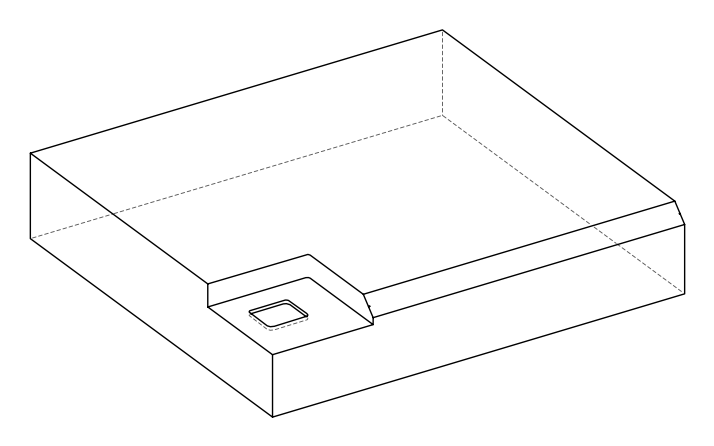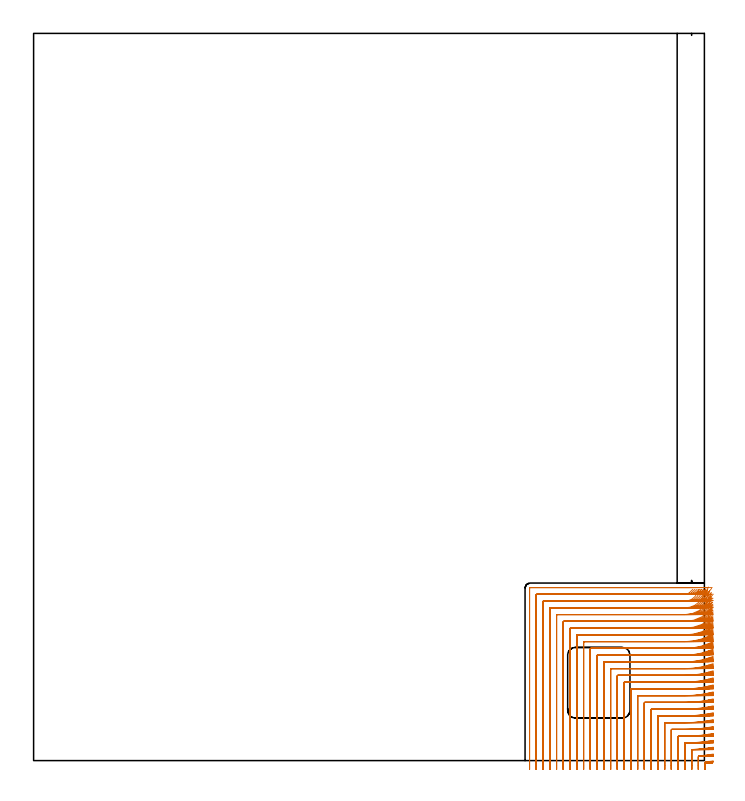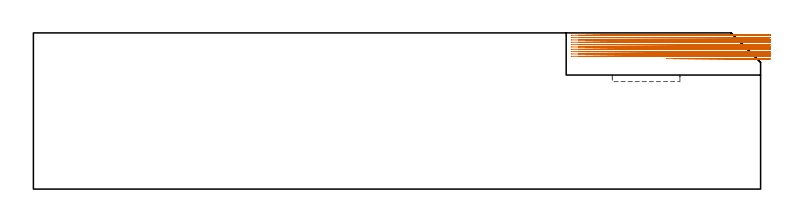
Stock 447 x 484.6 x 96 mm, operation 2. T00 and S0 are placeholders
(PLAN: 3 operations, 2 tool changes, 157.5 min)
(1 AREA_MILL | FG_CHAMFER_SURFACE | UGT0205_001 | 20.78 min | 61256 mm3)
(2 MILL_CORNER_NOTCH_RECTANGULAR | CORNER_NOTCH_RECTANGULAR | NXT0201_008 | Follow Part, ap 1.5, ae 75% | 135.56 min | 364853 mm3)
(3 MILL_RECTANGULAR_POCKET | POCKET_RECTANGULAR_STRAIGHT | UGT0201_101 | Follow Part, ap 2.5, ae 75% | 1.17 min | 7726 mm3)
(TOOL UGT0205_001 | Chamfer Mill 20 x 3 x 45 deg. | D20 FL50 Z2)
(TOOL NXT0201_008 | ENDMILL 6mm [2P460-0600-NA 1630] | D6 FL26 Z6)
(TOOL UGT0201_101 | End Mill 10 mm | D10 FL12 Z2)
(OP 2 MILL_CORNER_NOTCH_RECTANGULAR, part 1 of 2)
G17 G21 G94 G90
T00 M6
G54
G17 G0 G90 X452.909 Y-0.204 S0 M3
G43 Z106. H1
Z94.561
G94 G1 X449.937 Y-0.612 F250.
G2 X447.758 Y-0.89 R117.
G3 X447.5 Y-1.18 R0.3
G1 Y-2.958
Y-5.958
G0 Z106.
X452.97 Y4.367
Z94.561
G1 X450. Y3.941
G2 X443.268 Y3.181 R112.5 F500.
G3 X443. Y2.889 R0.3
G1 Y-3.
Y-6. F250.
G0 Z106.
X452.967 Y8.933
Z94.561
G1 X450. Y8.489
G2 X438.78 Y7.405 R108. F500.
G3 X438.5 Y7.112 R0.3
G1 Y-3.
Y-6. F250.
G0 Z106.
X452.964 Y13.505
Z94.561
G1 X450. Y13.041
G2 X434.293 Y11.8 R103.5 F500.
G3 X434. Y11.507 R0.3
G1 Y-3.
Y-6. F250.
G0 Z106.
X452.961 Y18.083
Z94.561
G1 X450. Y17.599
G2 X434.018 Y16.3 R99. F500.
G1 X429.794
G3 X429.5 Y16.006 R0.3
G1 Y-3.
Y-6. F250.
G0 Z106.
X452.957 Y22.669
Z94.561
G1 X450. Y22.161
G2 X434.018 Y20.8 R94.5 F500.
G1 X425.294
G3 X425. Y20.506 R0.3
G1 Y-3.
Y-6. F250.
G0 Z106.
X452.952 Y27.263
Z94.561
G1 X450. Y26.73
G2 X434.018 Y25.3 R90. F500.
G1 X420.794
G3 X420.5 Y25.006 R0.3
G1 Y-3.
Y-6. F250.
G0 Z106.
X452.947 Y31.868
Z94.561
G1 X450. Y31.307
G2 X434.018 Y29.8 R85.5 F500.
G1 X416.294
G3 X416. Y29.506 R0.3
G1 Y-3.
Y-6. F250.
G0 Z106.
X452.941 Y36.484
Z94.561
G1 X450. Y35.892
G2 X434.018 Y34.3 R81. F500.
G1 X411.794
G3 X411.5 Y34.006 R0.3
G1 Y-3.
Y-6. F250.
G0 Z106.
X452.934 Y41.115
Z94.561
G1 X450. Y40.488
G2 X434.018 Y38.8 R76.5 F500.
G1 X407.295
G3 X407. Y38.505 R0.3
G1 Y-3.
Y-6. F250.
G0 Z106.
X452.925 Y45.762
Z94.561
G1 X450. Y45.096
G2 X434.018 Y43.3 R72. F500.
G1 X402.795
G3 X402.5 Y43.005 R0.3
G1 Y-3.
Y-6. F250.
G0 Z106.
X452.915 Y50.43
Z94.561
G1 X450. Y49.719
G2 X434.018 Y47.8 R67.5 F500.
G1 X398.295
G3 X398. Y47.505 R0.3
G1 Y-3.
Y-6. F250.
G0 Z106.
X452.902 Y55.122
Z94.561
G1 X450. Y54.361
G2 X434.018 Y52.3 R63. F500.
G1 X393.795
G3 X393.5 Y52.005 R0.3
G1 Y-3.
Y-6. F250.
G0 Z106.
X452.886 Y59.845
Z94.561
G1 X450. Y59.026
G2 X434.018 Y56.8 R58.5 F500.
G1 X389.295
G3 X389. Y56.505 R0.3
G1 Y-3.
Y-6. F250.
G0 Z106.
X452.866 Y64.607
Z94.561
G1 X450. Y63.719
G2 X434.018 Y61.3 R54. F500.
G1 X384.795
G3 X384.5 Y61.005 R0.3
G1 Y-3.
Y-6. F250.
G0 Z106.
X452.839 Y69.42
Z94.561
G1 X450. Y68.451
G2 X434.018 Y65.8 R49.5 F500.
G1 X380.296
G3 X380. Y65.504 R0.3
G1 Y-3.
Y-6. F250.
G0 Z106.
X452.804 Y74.299
Z94.561
G1 X450. Y73.234
G2 X434.018 Y70.3 R45. F500.
G1 X375.796
G3 X375.5 Y70.004 R0.3
G1 Y-3.
Y-6. F250.
G0 Z106.
X452.757 Y79.271
Z94.561
G1 X450. Y78.087
G2 X434.018 Y74.8 R40.5 F500.
G1 X371.296
G3 X371. Y74.504 R0.3
G1 Y-3.
Y-6. F250.
G0 Z106.
X452.688 Y84.374
Z94.561
G1 X450. Y83.042
G2 X434.018 Y79.3 R36. F500.
G1 X366.796
G3 X366.5 Y79.004 R0.3
G1 Y-3.
Y-6. F250.
G0 Z106.
X452.585 Y89.678
Z94.561
G1 X450. Y88.156
G2 X434.018 Y83.8 R31.5 F500.
G1 X362.296
G3 X362. Y83.504 R0.3
G1 Y-3.
Y-6. F250.
G0 Z106.
X452.418 Y95.314
Z94.561
G1 X450. Y93.539
G2 X434.018 Y88.3 R27. F500.
G1 X357.796
G3 X357.5 Y88.004 R0.3
G1 Y-3.
Y-6. F250.
G0 Z106.
X452.112 Y101.594
Z94.561
G1 X450. Y99.463
G2 X434.018 Y92.8 R22.5 F500.
G1 X353.297
G3 X353. Y92.503 R0.3
G1 Y-3.
Y-6. F250.
G0 Z106.
X451.38 Y109.683
Z94.561
G1 X450. Y107.02
G2 X434.018 Y97.3 R18. F500.
G1 X348.797
G3 X348.5 Y97.003 R0.3
G1 Y-3.
Y-6. F250.
G0 Z106.
X447.8 Y114.165
Z94.561
G1 X446.911 Y111.3
G2 X434.018 Y101.8 R13.5 F500.
G1 X344.297
G3 X344. Y101.503 R0.3
G1 Y-3.
Y-6. F250.
G0 Z106.
X443.413 Y113.987
Z94.561
G1 X442.08 Y111.3
G2 X434.018 Y106.3 R9. F500.
G1 X339.797
G3 X339.5 Y106.003 R0.3
G1 Y-3.
Y-6. F250.
G0 Z106.
X439.304 Y114.157
Z94.561
G1 X437.15 Y112.069
G2 X434.018 Y110.8 R4.5 F500.
G1 X335.297
G3 X335. Y110.503 R0.3
G1 Y-3.
Y-6. F250.
G0 Z106.
X437.018 Y115.3
Z94.561
G1 X434.018
X330.797 F500.
G3 X330.5 Y115.003 R0.3
G1 Y-3.
Y-6. F250.
G0 Z106.
X452.867 Y-0.436
Z93.122
G1 X449.89 Y-0.806
G2 X447.761 Y-1.051 R117.
G3 X447.5 Y-1.342 R0.3
G1 Y-2.958
Y-5.958
G0 Z106.
X452.975 Y4.132
Z93.122
G1 X450. Y3.744
G2 X443.272 Y3.072 R112.5 F500.
G3 X443. Y2.78 R0.3
G1 Y-3.
Y-6. F250.
G0 Z106.
X452.973 Y8.688
Z93.122
G1 X450. Y8.284
G2 X438.784 Y7.351 R108. F500.
G3 X438.5 Y7.058 R0.3
G1 Y-3.
Y-6. F250.
G0 Z106.
X452.97 Y13.248
Z93.122
G1 X450. Y12.827
G2 X435.457 Y11.8 R103.5 F500.
G1 X434.293
G3 X434. Y11.507 R0.3
G1 Y-3.
Y-6. F250.
G0 Z106.
X452.967 Y17.815
Z93.122
G1 X450. Y17.374
G2 X435.457 Y16.3 R99. F500.
G1 X429.794
G3 X429.5 Y16.006 R0.3
G1 Y-3.
Y-6. F250.
G0 Z106.
X452.964 Y22.387
Z93.122
G1 X450. Y21.926
G2 X435.457 Y20.8 R94.5 F500.
G1 X425.294
G3 X425. Y20.506 R0.3
G1 Y-3.
Y-6. F250.
G0 Z106.
X452.961 Y26.968
Z93.122
G1 X450. Y26.483
G2 X435.457 Y25.3 R90. F500.
G1 X420.794
G3 X420.5 Y25.006 R0.3
G1 Y-3.
Y-6. F250.
G0 Z106.
X452.956 Y31.556
Z93.122
G1 X450. Y31.046
G2 X435.457 Y29.8 R85.5 F500.
G1 X416.294
G3 X416. Y29.506 R0.3
G1 Y-3.
Y-6. F250.
G0 Z106.
X452.951 Y36.155
Z93.122
G1 X450. Y35.616
G2 X435.457 Y34.3 R81. F500.
G1 X411.794
G3 X411.5 Y34.006 R0.3
G1 Y-3.
Y-6. F250.
G0 Z106.
X452.945 Y40.765
Z93.122
G1 X450. Y40.195
G2 X435.457 Y38.8 R76.5 F500.
G1 X407.295
G3 X407. Y38.505 R0.3
G1 Y-3.
Y-6. F250.
G0 Z106.
X452.938 Y45.39
Z93.122
G1 X450. Y44.784
G2 X435.457 Y43.3 R72. F500.
G1 X402.795
G3 X402.5 Y43.005 R0.3
G1 Y-3.
Y-6. F250.
G0 Z106.
X452.93 Y50.032
Z93.122
G1 X450. Y49.385
G2 X435.457 Y47.8 R67.5 F500.
G1 X398.295
G3 X398. Y47.505 R0.3
G1 Y-3.
Y-6. F250.
G0 Z106.
X452.919 Y54.694
Z93.122
G1 X450. Y54.002
G2 X435.457 Y52.3 R63. F500.
G1 X393.795
G3 X393.5 Y52.005 R0.3
G1 Y-3.
Y-6. F250.
G0 Z106.
X452.906 Y59.382
Z93.122
G1 X450. Y58.637
G2 X435.457 Y56.8 R58.5 F500.
G1 X389.295
G3 X389. Y56.505 R0.3
G1 Y-3.
Y-6. F250.
G0 Z106.
X452.889 Y64.103
Z93.122
G1 X450. Y63.295
G2 X435.457 Y61.3 R54. F500.
G1 X384.795
G3 X384.5 Y61.005 R0.3
G1 Y-3.
Y-6. F250.
G0 Z106.
X452.868 Y68.866
Z93.122
G1 X450. Y67.985
G2 X435.457 Y65.8 R49.5 F500.
G1 X380.296
G3 X380. Y65.504 R0.3
G1 Y-3.
Y-6. F250.
G0 Z106.
X452.839 Y73.684
Z93.122
G1 X450. Y72.715
G2 X435.457 Y70.3 R45. F500.
G1 X375.796
G3 X375.5 Y70.004 R0.3
G1 Y-3.
Y-6. F250.
G0 Z106.
X452.8 Y78.578
Z93.122
G1 X450. Y77.501
G2 X435.457 Y74.8 R40.5 F500.
G1 X371.296
G3 X371. Y74.504 R0.3
G1 Y-3.
Y-6. F250.
G0 Z106.
X452.744 Y83.58
Z93.122
G1 X450. Y82.368
G2 X435.457 Y79.3 R36. F500.
G1 X366.796
G3 X366.5 Y79.004 R0.3
G1 Y-3.
Y-6. F250.
G0 Z106.
X452.661 Y88.743
Z93.122
G1 X450. Y87.358
G2 X435.457 Y83.8 R31.5 F500.
G1 X362.296
G3 X362. Y83.504 R0.3
G1 Y-3.
Y-6. F250.
G0 Z106.
X452.528 Y94.167
Z93.122
G1 X450. Y92.551
G2 X435.457 Y88.3 R27. F500.
G1 X357.796
G3 X357.5 Y88.004 R0.3
G1 Y-3.
Y-6. F250.
G0 Z106.
X452.289 Y100.071
Z93.122
G1 X450. Y98.132
G2 X435.457 Y92.8 R22.5 F500.
G1 X353.297
G3 X353. Y92.503 R0.3
G1 Y-3.
Y-6. F250.
G0 Z106.
X451.768 Y107.117
Z93.122
G1 X450. Y104.693
G2 X435.457 Y97.3 R18. F500.
G1 X348.797
G3 X348.5 Y97.003 R0.3
G1 Y-3.
Y-6. F250.
G0 Z106.
X449.212 Y113.867
Z93.122
G1 X448.261 Y111.022
G2 X435.457 Y101.8 R13.5 F500.
G1 X344.297
G3 X344. Y101.503 R0.3
G1 Y-3.
Y-6. F250.
G0 Z106.
X444.853 Y113.988
Z93.122
G1 X443.519 Y111.3
G2 X435.457 Y106.3 R9. F500.
G1 X339.797
G3 X339.5 Y106.003 R0.3
G1 Y-3.
Y-6. F250.
G0 Z106.
X440.743 Y114.157
Z93.122
G1 X438.589 Y112.069
G2 X435.457 Y110.8 R4.5 F500.
G1 X335.297
G3 X335. Y110.503 R0.3
G1 Y-3.
Y-6. F250.
G0 Z106.
X438.457 Y115.3
Z93.122
G1 X435.457
X330.797 F500.
G3 X330.5 Y115.003 R0.3
G1 Y-3.
Y-6. F250.
G0 Z106.
X452.816 Y-0.651
Z91.683
G1 X449.835 Y-0.982
G2 X447.765 Y-1.194 R117.
G3 X447.5 Y-1.485 R0.3
G1 Y-2.958
Y-5.958
G0 Z106.
X452.98 Y3.915
Z91.683
G1 X450. Y3.566
G2 X443.276 Y2.981 R112.5 F500.
G3 X443. Y2.689 R0.3
G1 Y-3.
Y-6. F250.
G0 Z106.
X452.978 Y8.462
Z91.683
G1 X450. Y8.098
G2 X438.788 Y7.317 R108. F500.
G3 X438.5 Y7.023 R0.3
G1 Y-3.
Y-6. F250.
G0 Z106.
X452.976 Y13.013
Z91.683
G1 X450. Y12.633
G2 X436.896 Y11.8 R103.5 F500.
G1 X434.293
G3 X434. Y11.507 R0.3
G1 Y-3.
Y-6. F250.
G0 Z106.
X452.974 Y17.568
Z91.683
G1 X450. Y17.171
G2 X436.896 Y16.3 R99. F500.
G1 X429.794
G3 X429.5 Y16.006 R0.3
G1 Y-3.
Y-6. F250.
G0 Z106.
X452.971 Y22.129
Z91.683
G1 X450. Y21.713
G2 X436.896 Y20.8 R94.5 F500.
G1 X425.294
G3 X425. Y20.506 R0.3
G1 Y-3.
Y-6. F250.
G0 Z106.
X452.968 Y26.696
Z91.683
G1 X450. Y26.259
G2 X436.896 Y25.3 R90. F500.
G1 X420.794
G3 X420.5 Y25.006 R0.3
G1 Y-3.
Y-6. F250.
G0 Z106.
X452.965 Y31.27
Z91.683
G1 X450. Y30.81
G2 X436.896 Y29.8 R85.5 F500.
G1 X416.294
G3 X416. Y29.506 R0.3
G1 Y-3.
Y-6. F250.
G0 Z106.
X452.96 Y35.852
Z91.683
G1 X450. Y35.367
G2 X436.896 Y34.3 R81. F500.
G1 X411.794
G3 X411.5 Y34.006 R0.3
G1 Y-3.
Y-6. F250.
G0 Z106.
X452.956 Y40.444
Z91.683
G1 X450. Y39.931
G2 X436.896 Y38.8 R76.5 F500.
G1 X407.295
G3 X407. Y38.505 R0.3
G1 Y-3.
Y-6. F250.
G0 Z106.
X452.95 Y45.048
Z91.683
G1 X450. Y44.502
G2 X436.896 Y43.3 R72. F500.
G1 X402.795
G3 X402.5 Y43.005 R0.3
G1 Y-3.
Y-6. F250.
G0 Z106.
X452.943 Y49.666
Z91.683
G1 X450. Y49.084
G2 X436.896 Y47.8 R67.5 F500.
G1 X398.295
G3 X398. Y47.505 R0.3
G1 Y-3.
Y-6. F250.
G0 Z106.
X452.934 Y54.302
Z91.683
G1 X450. Y53.678
G2 X436.896 Y52.3 R63. F500.
G1 X393.795
G3 X393.5 Y52.005 R0.3
G1 Y-3.
Y-6. F250.
G0 Z106.
X452.924 Y58.958
Z91.683
G1 X450. Y58.286
G2 X436.896 Y56.8 R58.5 F500.
G1 X389.295
G3 X389. Y56.505 R0.3
G1 Y-3.
Y-6. F250.
G0 Z106.
X452.91 Y63.642
Z91.683
G1 X450. Y62.914
G2 X436.896 Y61.3 R54. F500.
G1 X384.795
G3 X384.5 Y61.005 R0.3
G1 Y-3.
Y-6. F250.
G0 Z106.
X452.893 Y68.36
Z91.683
G1 X450. Y67.566
G2 X436.896 Y65.8 R49.5 F500.
G1 X380.296
G3 X380. Y65.504 R0.3
G1 Y-3.
Y-6. F250.
G0 Z106.
X452.87 Y73.124
Z91.683
G1 X450. Y72.25
G2 X436.896 Y70.3 R45. F500.
G1 X375.796
G3 X375.5 Y70.004 R0.3
G1 Y-3.
Y-6. F250.
G0 Z106.
X452.839 Y77.949
Z91.683
G1 X450. Y76.978
G2 X436.896 Y74.8 R40.5 F500.
G1 X371.296
G3 X371. Y74.504 R0.3
G1 Y-3.
Y-6. F250.
G0 Z106.
X452.794 Y82.861
Z91.683
G1 X450. Y81.769
G2 X436.896 Y79.3 R36. F500.
G1 X366.796
G3 X366.5 Y79.004 R0.3
G1 Y-3.
Y-6. F250.
G0 Z106.
X452.728 Y87.903
Z91.683
G1 X450. Y86.655
G2 X436.896 Y83.8 R31.5 F500.
G1 X362.296
G3 X362. Y83.504 R0.3
G1 Y-3.
Y-6. F250.
G0 Z106.
X452.623 Y93.149
Z91.683
G1 X450. Y91.693
G2 X436.896 Y88.3 R27. F500.
G1 X357.796
G3 X357.5 Y88.004 R0.3
G1 Y-3.
Y-6. F250.
G0 Z106.
X452.439 Y98.757
Z91.683
G1 X450. Y97.009
G2 X436.896 Y92.8 R22.5 F500.
G1 X353.297
G3 X353. Y92.503 R0.3
G1 Y-3.
Y-6. F250.
G0 Z106.
X452.057 Y105.143
Z91.683
G1 X450. Y102.959
G2 X436.896 Y97.3 R18. F500.
G1 X348.797
G3 X348.5 Y97.003 R0.3
G1 Y-3.
Y-6. F250.
G0 Z106.
X450.518 Y112.91
Z91.683
G1 X449.371 Y110.138
G2 X436.896 Y101.8 R13.5 F500.
G1 X344.297
G3 X344. Y101.503 R0.3
G1 Y-3.
Y-6. F250.
G0 Z106.
X446.292 Y113.988
Z91.683
G1 X444.959 Y111.3
G2 X436.896 Y106.3 R9. F500.
G1 X339.797
G3 X339.5 Y106.003 R0.3
G1 Y-3.
Y-6. F250.
G0 Z106.
X442.183 Y114.157
Z91.683
G1 X440.028 Y112.069
G2 X436.896 Y110.8 R4.5 F500.
G1 X335.297
G3 X335. Y110.503 R0.3
G1 Y-3.
Y-6. F250.
G0 Z106.
X439.896 Y115.3
Z91.683
G1 X436.896
X330.797 F500.
G3 X330.5 Y115.003 R0.3
G1 Y-3.
Y-6. F250.
G0 Z106.
X452.761 Y-0.846
Z90.244
G1 X449.775 Y-1.139
G2 X447.769 Y-1.319 R117.
G3 X447.5 Y-1.61 R0.3
G1 Y-2.958
Y-5.958
G0 Z106.
X452.984 Y3.717
Z90.244
G1 X450. Y3.406
G2 X443.28 Y2.909 R112.5 F500.
G3 X443. Y2.616 R0.3
G1 Y-3.
Y-6. F250.
G0 Z106.
X452.982 Y8.256
Z90.244
G1 X450. Y7.932
G2 X438.792 Y7.301 R108. F500.
G3 X438.5 Y7.008 R0.3
G1 Y-3.
Y-6. F250.
G0 Z106.
X452.981 Y12.797
Z90.244
G1 X450. Y12.459
G2 X438.336 Y11.8 R103.5 F500.
G1 X434.293
G3 X434. Y11.507 R0.3
G1 Y-3.
Y-6. F250.
G0 Z106.
X452.979 Y17.343
Z90.244
G1 X450. Y16.99
G2 X438.336 Y16.3 R99. F500.
G1 X429.794
G3 X429.5 Y16.006 R0.3
G1 Y-3.
Y-6. F250.
G0 Z106.
X452.977 Y21.893
Z90.244
G1 X450. Y21.523
G2 X438.336 Y20.8 R94.5 F500.
G1 X425.294
G3 X425. Y20.506 R0.3
G1 Y-3.
Y-6. F250.
G0 Z106.
X452.975 Y26.448
Z90.244
G1 X450. Y26.059
G2 X438.336 Y25.3 R90. F500.
G1 X420.794
G3 X420.5 Y25.006 R0.3
G1 Y-3.
Y-6. F250.
G0 Z106.
X452.972 Y31.009
Z90.244
G1 X450. Y30.599
G2 X438.336 Y29.8 R85.5 F500.
G1 X416.294
G3 X416. Y29.506 R0.3
G1 Y-3.
Y-6. F250.
G0 Z106.
X452.969 Y35.576
Z90.244
G1 X450. Y35.144
G2 X438.336 Y34.3 R81. F500.
G1 X411.794
G3 X411.5 Y34.006 R0.3
G1 Y-3.
Y-6. F250.
G0 Z106.
X452.965 Y40.152
Z90.244
G1 X450. Y39.694
G2 X438.336 Y38.8 R76.5 F500.
G1 X407.295
G3 X407. Y38.505 R0.3
G1 Y-3.
Y-6. F250.
G0 Z106.
X452.96 Y44.737
Z90.244
G1 X450. Y44.251
G2 X438.336 Y43.3 R72. F500.
G1 X402.795
G3 X402.5 Y43.005 R0.3
G1 Y-3.
Y-6. F250.
G0 Z106.
X452.955 Y49.334
Z90.244
G1 X450. Y48.815
G2 X438.336 Y47.8 R67.5 F500.
G1 X398.295
G3 X398. Y47.505 R0.3
G1 Y-3.
Y-6. F250.
G0 Z106.
X452.948 Y53.945
Z90.244
G1 X450. Y53.389
G2 X438.336 Y52.3 R63. F500.
G1 X393.795
G3 X393.5 Y52.005 R0.3
G1 Y-3.
Y-6. F250.
G0 Z106.
X452.94 Y58.573
Z90.244
G1 X450. Y57.975
G2 X438.336 Y56.8 R58.5 F500.
G1 X389.295
G3 X389. Y56.505 R0.3
G1 Y-3.
Y-6. F250.
G0 Z106.
X452.929 Y63.223
Z90.244
G1 X450. Y62.575
G2 X438.336 Y61.3 R54. F500.
G1 X384.795
G3 X384.5 Y61.005 R0.3
G1 Y-3.
Y-6. F250.
G0 Z106.
X452.916 Y67.901
Z90.244
G1 X450. Y67.194
G2 X438.336 Y65.8 R49.5 F500.
G1 X380.296
G3 X380. Y65.504 R0.3
G1 Y-3.
Y-6. F250.
G0 Z106.
X452.897 Y72.616
Z90.244
G1 X450. Y71.838
G2 X438.336 Y70.3 R45. F500.
G1 X375.796
G3 X375.5 Y70.004 R0.3
G1 Y-3.
Y-6. F250.
G0 Z106.
X452.873 Y77.38
Z90.244
G1 X450. Y76.516
G2 X438.336 Y74.8 R40.5 F500.
G1 X371.296
G3 X371. Y74.504 R0.3
G1 Y-3.
Y-6. F250.
G0 Z106.
X452.838 Y82.214
Z90.244
G1 X450. Y81.242
G2 X438.336 Y79.3 R36. F500.
G1 X366.796
G3 X366.5 Y79.004 R0.3
G1 Y-3.
Y-6. F250.
G0 Z106.
X452.787 Y87.15
Z90.244
G1 X450. Y86.039
G2 X438.336 Y83.8 R31.5 F500.
G1 X362.296
G3 X362. Y83.504 R0.3
G1 Y-3.
Y-6. F250.
G0 Z106.
X452.706 Y92.245
Z90.244
G1 X450. Y90.949
G2 X438.336 Y88.3 R27. F500.
G1 X357.796
G3 X357.5 Y88.004 R0.3
G1 Y-3.
Y-6. F250.
G0 Z106.
X452.565 Y97.615
Z90.244
G1 X450. Y96.059
G2 X438.336 Y92.8 R22.5 F500.
G1 X353.297
G3 X353. Y92.503 R0.3
G1 Y-3.
Y-6. F250.
G0 Z106.
X452.285 Y103.535
Z90.244
G1 X450. Y101.591
G2 X438.336 Y97.3 R18. F500.
G1 X348.797
G3 X348.5 Y97.003 R0.3
G1 Y-3.
Y-6. F250.
G0 Z106.
X451.507 Y111.083
Z90.244
G1 X449.994 Y108.492
G2 X438.336 Y101.8 R13.5 F500.
G1 X344.297
G3 X344. Y101.503 R0.3
G1 Y-3.
Y-6. F250.
G0 Z106.
X447.731 Y113.988
Z90.244
G1 X446.398 Y111.3
G2 X438.336 Y106.3 R9. F500.
G1 X339.797
G3 X339.5 Y106.003 R0.3
G1 Y-3.
Y-6. F250.
G0 Z106.
X443.622 Y114.156
Z90.244
G1 X441.468 Y112.069
G2 X438.336 Y110.8 R4.5 F500.
G1 X335.297
G3 X335. Y110.503 R0.3
G1 Y-3.
Y-6. F250.
G0 Z106.
X441.336 Y115.3
Z90.244
G1 X438.336
X330.797 F500.
G3 X330.5 Y115.003 R0.3
G1 Y-3.
Y-6. F250.
G0 Z106.
X452.704 Y-1.022
Z88.805
G1 X449.715 Y-1.277
G2 X447.772 Y-1.426 R117.
G3 X447.5 Y-1.718 R0.3
G1 Y-2.958
Y-5.958
G0 Z106.
X452.988 Y3.538
Z88.805
G1 X450. Y3.266
G2 X443.284 Y2.855 R112.5 F500.
G3 X443. Y2.562 R0.3
G1 Y-3.
Y-6. F250.
G0 Z106.
X452.987 Y8.069
Z88.805
G1 X450. Y7.785
G2 X439.775 Y7.3 R108. F500.
G1 X438.793
G3 X438.5 Y7.007 R0.3
G1 Y-3.
Y-6. F250.
G0 Z106.
X452.985 Y12.603
Z88.805
G1 X450. Y12.306
G2 X439.775 Y11.8 R103.5 F500.
G1 X434.293
G3 X434. Y11.507 R0.3
G1 Y-3.
Y-6. F250.
G0 Z106.
X452.984 Y17.139
Z88.805
G1 X450. Y16.829
G2 X439.775 Y16.3 R99. F500.
G1 X429.794
G3 X429.5 Y16.006 R0.3
G1 Y-3.
Y-6. F250.
G0 Z106.
X452.982 Y21.679
Z88.805
G1 X450. Y21.355
G2 X439.775 Y20.8 R94.5 F500.
G1 X425.294
G3 X425. Y20.506 R0.3
G1 Y-3.
Y-6. F250.
G0 Z106.
X452.981 Y26.224
Z88.805
G1 X450. Y25.883
G2 X439.775 Y25.3 R90. F500.
G1 X420.794
G3 X420.5 Y25.006 R0.3
G1 Y-3.
Y-6. F250.
G0 Z106.
X452.978 Y30.772
Z88.805
G1 X450. Y30.414
G2 X439.775 Y29.8 R85.5 F500.
G1 X416.294
G3 X416. Y29.506 R0.3
G1 Y-3.
Y-6. F250.
G0 Z106.
X452.976 Y35.327
Z88.805
G1 X450. Y34.948
G2 X439.775 Y34.3 R81. F500.
G1 X411.794
G3 X411.5 Y34.006 R0.3
G1 Y-3.
Y-6. F250.
G0 Z106.
X452.973 Y39.887
Z88.805
G1 X450. Y39.486
G2 X439.775 Y38.8 R76.5 F500.
G1 X407.295
G3 X407. Y38.505 R0.3
G1 Y-3.
Y-6. F250.
G0 Z106.
X452.97 Y44.456
Z88.805
G1 X450. Y44.03
G2 X439.775 Y43.3 R72. F500.
G1 X402.795
G3 X402.5 Y43.005 R0.3
G1 Y-3.
Y-6. F250.
G0 Z106.
X452.965 Y49.033
Z88.805
G1 X450. Y48.579
G2 X439.775 Y47.8 R67.5 F500.
G1 X398.295
G3 X398. Y47.505 R0.3
G1 Y-3.
Y-6. F250.
G0 Z106.
X452.96 Y53.622
Z88.805
G1 X450. Y53.135
G2 X439.775 Y52.3 R63. F500.
G1 X393.795
G3 X393.5 Y52.005 R0.3
G1 Y-3.
Y-6. F250.
G0 Z106.
X452.954 Y58.225
Z88.805
G1 X450. Y57.7
G2 X439.775 Y56.8 R58.5 F500.
G1 X389.295
G3 X389. Y56.505 R0.3
G1 Y-3.
Y-6. F250.
G0 Z106.
X452.946 Y62.845
Z88.805
G1 X450. Y62.277
G2 X439.775 Y61.3 R54. F500.
G1 X384.795
G3 X384.5 Y61.005 R0.3
G1 Y-3.
Y-6. F250.
G0 Z106.
X452.935 Y67.487
Z88.805
G1 X450. Y66.868
G2 X439.775 Y65.8 R49.5 F500.
G1 X380.296
G3 X380. Y65.504 R0.3
G1 Y-3.
Y-6. F250.
G0 Z106.
X452.922 Y72.159
Z88.805
G1 X450. Y71.477
G2 X439.775 Y70.3 R45. F500.
G1 X375.796
G3 X375.5 Y70.004 R0.3
G1 Y-3.
Y-6. F250.
G0 Z106.
X452.903 Y76.869
Z88.805
G1 X450. Y76.112
G2 X439.775 Y74.8 R40.5 F500.
G1 X371.296
G3 X371. Y74.504 R0.3
G1 Y-3.
Y-6. F250.
G0 Z106.
X452.876 Y81.635
Z88.805
G1 X450. Y80.783
G2 X439.775 Y79.3 R36. F500.
G1 X366.796
G3 X366.5 Y79.004 R0.3
G1 Y-3.
Y-6. F250.
G0 Z106.
X452.838 Y86.479
Z88.805
G1 X450. Y85.506
G2 X439.775 Y83.8 R31.5 F500.
G1 X362.296
G3 X362. Y83.504 R0.3
G1 Y-3.
Y-6. F250.
G0 Z106.
X452.777 Y91.447
Z88.805
G1 X450. Y90.311
G2 X439.775 Y88.3 R27. F500.
G1 X357.796
G3 X357.5 Y88.004 R0.3
G1 Y-3.
Y-6. F250.
G0 Z106.
X452.672 Y96.621
Z88.805
G1 X450. Y95.257
G2 X439.775 Y92.8 R22.5 F500.
G1 X353.297
G3 X353. Y92.503 R0.3
G1 Y-3.
Y-6. F250.
G0 Z106.
X452.469 Y102.19
Z88.805
G1 X450. Y100.486
G2 X439.775 Y97.3 R18. F500.
G1 X348.797
G3 X348.5 Y97.003 R0.3
G1 Y-3.
Y-6. F250.
G0 Z106.
X451.959 Y108.757
Z88.805
G1 X450. Y106.485
G2 X439.775 Y101.8 R13.5 F500.
G1 X344.297
G3 X344. Y101.503 R0.3
G1 Y-3.
Y-6. F250.
G0 Z106.
X449.153 Y113.865
Z88.805
G1 X447.785 Y111.195
G2 X439.775 Y106.3 R9. F500.
G1 X339.797
G3 X339.5 Y106.003 R0.3
G1 Y-3.
Y-6. F250.
G0 Z106.
X445.061 Y114.156
Z88.805
G1 X442.907 Y112.068
G2 X439.775 Y110.8 R4.5 F500.
G1 X335.297
G3 X335. Y110.503 R0.3
G1 Y-3.
Y-6. F250.
G0 Z106.
X442.775 Y115.3
Z88.805
G1 X439.775
X330.797 F500.
G3 X330.5 Y115.003 R0.3
G1 Y-3.
Y-6. F250.
G0 Z106.
X452.648 Y-1.179
Z87.367
G1 X449.656 Y-1.395
G2 X447.776 Y-1.516 R117.
G3 X447.5 Y-1.808 R0.3
G1 Y-2.958
Y-5.958
G0 Z106.
X452.991 Y3.378
Z87.367
G1 X450. Y3.144
G2 X443.288 Y2.819 R112.5 F500.
G3 X443. Y2.526 R0.3
G1 Y-3.
Y-6. F250.
G0 Z106.
X452.99 Y7.902
Z87.367
G1 X450. Y7.658
G2 X441.215 Y7.3 R108. F500.
G1 X438.793
G3 X438.5 Y7.007 R0.3
G1 Y-3.
Y-6. F250.
G0 Z106.
X452.989 Y12.428
Z87.367
G1 X450. Y12.174
G2 X441.215 Y11.8 R103.5 F500.
G1 X434.293
G3 X434. Y11.507 R0.3
G1 Y-3.
Y-6. F250.
G0 Z106.
X452.988 Y16.957
Z87.367
G1 X450. Y16.691
G2 X441.215 Y16.3 R99. F500.
G1 X429.794
G3 X429.5 Y16.006 R0.3
G1 Y-3.
Y-6. F250.
G0 Z106.
X452.987 Y21.488
Z87.367
G1 X450. Y21.209
G2 X441.215 Y20.8 R94.5 F500.
G1 X425.294
G3 X425. Y20.506 R0.3
G1 Y-3.
Y-6. F250.
G0 Z106.
X452.986 Y26.023
Z87.367
G1 X450. Y25.73
G2 X441.215 Y25.3 R90. F500.
G1 X420.794
G3 X420.5 Y25.006 R0.3
G1 Y-3.
Y-6. F250.
G0 Z106.
X452.984 Y30.561
Z87.367
G1 X450. Y30.253
G2 X441.215 Y29.8 R85.5 F500.
G1 X416.294
G3 X416. Y29.506 R0.3
G1 Y-3.
Y-6. F250.
G0 Z106.
X452.982 Y35.103
Z87.367
G1 X450. Y34.778
G2 X441.215 Y34.3 R81. F500.
G1 X411.794
G3 X411.5 Y34.006 R0.3
G1 Y-3.
Y-6. F250.
G0 Z106.
X452.98 Y39.651
Z87.367
G1 X450. Y39.306
G2 X441.215 Y38.8 R76.5 F500.
G1 X407.295
G3 X407. Y38.505 R0.3
G1 Y-3.
Y-6. F250.
G0 Z106.
X452.978 Y44.204
Z87.367
G1 X450. Y43.838
G2 X441.215 Y43.3 R72. F500.
G1 X402.795
G3 X402.5 Y43.005 R0.3
G1 Y-3.
Y-6. F250.
G0 Z106.
X452.974 Y48.765
Z87.367
G1 X450. Y48.374
G2 X441.215 Y47.8 R67.5 F500.
G1 X398.295
G3 X398. Y47.505 R0.3
G1 Y-3.
Y-6. F250.
G0 Z106.
X452.971 Y53.334
Z87.367
G1 X450. Y52.916
G2 X441.215 Y52.3 R63. F500.
G1 X393.795
G3 X393.5 Y52.005 R0.3
G1 Y-3.
Y-6. F250.
G0 Z106.
X452.966 Y57.914
Z87.367
G1 X450. Y57.463
G2 X441.215 Y56.8 R58.5 F500.
G1 X389.295
G3 X389. Y56.505 R0.3
G1 Y-3.
Y-6. F250.
G0 Z106.
X452.96 Y62.507
Z87.367
G1 X450. Y62.019
G2 X441.215 Y61.3 R54. F500.
G1 X384.795
G3 X384.5 Y61.005 R0.3
G1 Y-3.
Y-6. F250.
G0 Z106.
X452.952 Y67.118
Z87.367
G1 X450. Y66.586
G2 X441.215 Y65.8 R49.5 F500.
G1 X380.296
G3 X380. Y65.504 R0.3
G1 Y-3.
Y-6. F250.
G0 Z106.
X452.942 Y71.752
Z87.367
G1 X450. Y71.166
G2 X441.215 Y70.3 R45. F500.
G1 X375.796
G3 X375.5 Y70.004 R0.3
G1 Y-3.
Y-6. F250.
G0 Z106.
X452.929 Y76.415
Z87.367
G1 X450. Y75.764
G2 X441.215 Y74.8 R40.5 F500.
G1 X371.296
G3 X371. Y74.504 R0.3
G1 Y-3.
Y-6. F250.
G0 Z106.
X452.909 Y81.12
Z87.367
G1 X450. Y80.388
G2 X441.215 Y79.3 R36. F500.
G1 X366.796
G3 X366.5 Y79.004 R0.3
G1 Y-3.
Y-6. F250.
G0 Z106.
X452.881 Y85.887
Z87.367
G1 X450. Y85.05
G2 X441.215 Y83.8 R31.5 F500.
G1 X362.296
G3 X362. Y83.504 R0.3
G1 Y-3.
Y-6. F250.
G0 Z106.
X452.837 Y90.745
Z87.367
G1 X450. Y89.769
G2 X441.215 Y88.3 R27. F500.
G1 X357.796
G3 X357.5 Y88.004 R0.3
G1 Y-3.
Y-6. F250.
G0 Z106.
X452.762 Y95.757
Z87.367
G1 X450. Y94.586
G2 X441.215 Y92.8 R22.5 F500.
G1 X353.297
G3 X353. Y92.503 R0.3
G1 Y-3.
Y-6. F250.
G0 Z106.
X452.618 Y101.054
Z87.367
G1 X450. Y99.589
G2 X441.215 Y97.3 R18. F500.
G1 X348.797
G3 X348.5 Y97.003 R0.3
G1 Y-3.
Y-6. F250.
G0 Z106.
X452.278 Y107.002
Z87.367
G1 X450. Y105.05
G2 X441.215 Y101.8 R13.5 F500.
G1 X344.297
G3 X344. Y101.503 R0.3
G1 Y-3.
Y-6. F250.
G0 Z106.
X450.46 Y113.172
Z87.367
G1 X448.897 Y110.611
G2 X441.215 Y106.3 R9. F500.
G1 X339.797
G3 X339.5 Y106.003 R0.3
G1 Y-3.
Y-6. F250.
G0 Z106.
X446.501 Y114.156
Z87.367
G1 X444.346 Y112.068
G2 X441.215 Y110.8 R4.5 F500.
G1 X335.297
G3 X335. Y110.503 R0.3
G1 Y-3.
Y-6. F250.
G0 Z106.
X444.215 Y115.3
Z87.367
G1 X441.215
X330.797 F500.
G3 X330.5 Y115.003 R0.3
G1 Y-3.
Y-6. F250.
G0 Z106.
X452.595 Y-1.321
Z85.928
G1 X449.6 Y-1.497
G2 X447.78 Y-1.59 R117.
G3 X447.5 Y-1.883 R0.3
G1 Y-2.958
Y-5.958
G0 Z106.
X452.994 Y3.231
Z85.928
G1 X450. Y3.036
G2 X443.292 Y2.801 R112.5 F500.
G3 X443. Y2.508 R0.3
G1 Y-3.
Y-6. F250.
G0 Z106.
X452.993 Y7.749
Z85.928
G1 X450. Y7.546
G2 X442.712 Y7.3 R108. F500.
G1 X438.793
G3 X438.5 Y7.007 R0.3
G1 Y-3.
Y-6. F250.
G0 Z106.
X452.993 Y12.268
Z85.928
G1 X450. Y12.057
G2 X442.712 Y11.8 R103.5 F500.
G1 X434.293
G3 X434. Y11.507 R0.3
G1 Y-3.
Y-6. F250.
G0 Z106.
X452.992 Y16.789
Z85.928
G1 X450. Y16.569
G2 X442.712 Y16.3 R99. F500.
G1 X429.794
G3 X429.5 Y16.006 R0.3
G1 Y-3.
Y-6. F250.
G0 Z106.
X452.991 Y21.313
Z85.928
G1 X450. Y21.081
G2 X442.712 Y20.8 R94.5 F500.
G1 X425.294
G3 X425. Y20.506 R0.3
G1 Y-3.
Y-6. F250.
G0 Z106.
X452.99 Y25.838
Z85.928
G1 X450. Y25.596
G2 X442.712 Y25.3 R90. F500.
G1 X420.794
G3 X420.5 Y25.006 R0.3
G1 Y-3.
Y-6. F250.
G0 Z106.
X452.989 Y30.367
Z85.928
G1 X450. Y30.111
G2 X442.712 Y29.8 R85.5 F500.
G1 X416.294
G3 X416. Y29.506 R0.3
G1 Y-3.
Y-6. F250.
G0 Z106.
X452.988 Y34.898
Z85.928
G1 X450. Y34.629
G2 X442.712 Y34.3 R81. F500.
G1 X411.794
G3 X411.5 Y34.006 R0.3
G1 Y-3.
Y-6. F250.
G0 Z106.
X452.986 Y39.434
Z85.928
G1 X450. Y39.148
G2 X442.712 Y38.8 R76.5 F500.
G1 X407.295
G3 X407. Y38.505 R0.3
G1 Y-3.
Y-6. F250.
G0 Z106.
X452.985 Y43.973
Z85.928
G1 X450. Y43.67
G2 X442.712 Y43.3 R72. F500.
G1 X402.795
G3 X402.5 Y43.005 R0.3
G1 Y-3.
Y-6. F250.
G0 Z106.
X452.982 Y48.518
Z85.928
G1 X450. Y48.195
G2 X442.712 Y47.8 R67.5 F500.
G1 X398.295
G3 X398. Y47.505 R0.3
G1 Y-3.
Y-6. F250.
G0 Z106.
X452.98 Y53.07
Z85.928
G1 X450. Y52.723
G2 X442.712 Y52.3 R63. F500.
G1 X393.795
G3 X393.5 Y52.005 R0.3
G1 Y-3.
Y-6. F250.
G0 Z106.
X452.977 Y57.629
Z85.928
G1 X450. Y57.256
G2 X442.712 Y56.8 R58.5 F500.
G1 X389.295
G3 X389. Y56.505 R0.3
G1 Y-3.
Y-6. F250.
G0 Z106.
X452.973 Y62.199
Z85.928
G1 X450. Y61.794
G2 X442.712 Y61.3 R54. F500.
G1 X384.795
G3 X384.5 Y61.005 R0.3
G1 Y-3.
Y-6. F250.
G0 Z106.
X452.967 Y66.781
Z85.928
G1 X450. Y66.339
G2 X442.712 Y65.8 R49.5 F500.
G1 X380.296
G3 X380. Y65.504 R0.3
G1 Y-3.
Y-6. F250.
G0 Z106.
X452.96 Y71.38
Z85.928
G1 X450. Y70.894
G2 X442.712 Y70.3 R45. F500.
G1 X375.796
G3 X375.5 Y70.004 R0.3
G1 Y-3.
Y-6. F250.
G0 Z106.
X452.951 Y76.001
Z85.928
G1 X450. Y75.461
G2 X442.712 Y74.8 R40.5 F500.
G1 X371.296
G3 X371. Y74.504 R0.3
G1 Y-3.
Y-6. F250.
G0 Z106.
X452.938 Y80.653
Z85.928
G1 X450. Y80.045
G2 X442.712 Y79.3 R36. F500.
G1 X366.796
G3 X366.5 Y79.004 R0.3
G1 Y-3.
Y-6. F250.
G0 Z106.
X452.919 Y85.349
Z85.928
G1 X450. Y84.655
G2 X442.712 Y83.8 R31.5 F500.
G1 X362.296
G3 X362. Y83.504 R0.3
G1 Y-3.
Y-6. F250.
G0 Z106.
X452.889 Y90.112
Z85.928
G1 X450. Y89.302
G2 X442.712 Y88.3 R27. F500.
G1 X357.796
G3 X357.5 Y88.004 R0.3
G1 Y-3.
Y-6. F250.
G0 Z106.
X452.838 Y94.985
Z85.928
G1 X450. Y94.013
G2 X442.712 Y92.8 R22.5 F500.
G1 X353.297
G3 X353. Y92.503 R0.3
G1 Y-3.
Y-6. F250.
G0 Z106.
X452.743 Y100.056
Z85.928
G1 X450. Y98.841
G2 X442.712 Y97.3 R18. F500.
G1 X348.797
G3 X348.5 Y97.003 R0.3
G1 Y-3.
Y-6. F250.
G0 Z106.
X452.525 Y105.555
Z85.928
G1 X450. Y103.936
G2 X442.712 Y101.8 R13.5 F500.
G1 X344.297
G3 X344. Y101.503 R0.3
G1 Y-3.
Y-6. F250.
G0 Z106.
X451.661 Y112.149
Z85.928
G1 X449.82 Y109.78
G2 X442.712 Y106.3 R9. F500.
G1 X339.797
G3 X339.5 Y106.003 R0.3
G1 Y-3.
Y-6. F250.
G0 Z106.
X448.061 Y114.497
Z85.928
G1 X446.045 Y112.276
G2 X442.712 Y110.8 R4.5 F500.
G1 X335.297
G3 X335. Y110.503 R0.3
G1 Y-3.
Y-6. F250.
G0 Z106.
X445.712 Y115.3
Z85.928
G1 X442.712
X330.797 F500.
G3 X330.5 Y115.003 R0.3
G1 Y-3.
Y-6. F250.
G0 Z106.
X452.543 Y-1.456
Z84.489
G1 X449.546 Y-1.587
G2 X447.784 Y-1.651 R117.
G3 X447.5 Y-1.944 R0.3
G1 Y-2.958
Y-5.958
G0 Z106.
X452.996 Y3.088
Z84.489
G1 X450. Y2.939
G2 X444.416 Y2.8 R112.5 F500.
G1 X443.293
G3 X443. Y2.507 R0.3
G1 Y-3.
Y-6. F250.
G0 Z106.
X452.996 Y7.6
Z84.489
G1 X450. Y7.444
G2 X444.416 Y7.3 R108. F500.
G1 X438.793
G3 X438.5 Y7.007 R0.3
G1 Y-3.
Y-6. F250.
G0 Z106.
X452.996 Y12.113
Z84.489
G1 X450. Y11.951
G2 X444.416 Y11.8 R103.5 F500.
G1 X434.293
G3 X434. Y11.507 R0.3
G1 Y-3.
Y-6. F250.
G0 Z106.
X452.995 Y16.627
Z84.489
G1 X450. Y16.458
G2 X444.416 Y16.3 R99. F500.
G1 X429.794
G3 X429.5 Y16.006 R0.3
G1 Y-3.
Y-6. F250.
G0 Z106.
X452.995 Y21.142
Z84.489
G1 X450. Y20.965
G2 X444.416 Y20.8 R94.5 F500.
G1 X425.294
G3 X425. Y20.506 R0.3
G1 Y-3.
Y-6. F250.
G0 Z106.
X452.994 Y25.66
Z84.489
G1 X450. Y25.473
G2 X444.416 Y25.3 R90. F500.
G1 X420.794
G3 X420.5 Y25.006 R0.3
G1 Y-3.
Y-6. F250.
G0 Z106.
X452.994 Y30.179
Z84.489
G1 X450. Y29.983
G2 X444.416 Y29.8 R85.5 F500.
G1 X416.294
G3 X416. Y29.506 R0.3
G1 Y-3.
Y-6. F250.
G0 Z106.
X452.993 Y34.7
Z84.489
G1 X450. Y34.493
G2 X444.416 Y34.3 R81. F500.
G1 X411.794
G3 X411.5 Y34.006 R0.3
G1 Y-3.
Y-6. F250.
G0 Z106.
X452.992 Y39.223
Z84.489
G1 X450. Y39.004
G2 X444.416 Y38.8 R76.5 F500.
G1 X407.295
G3 X407. Y38.505 R0.3
G1 Y-3.
Y-6. F250.
G0 Z106.
X452.991 Y43.75
Z84.489
G1 X450. Y43.517
G2 X444.416 Y43.3 R72. F500.
G1 X402.795
G3 X402.5 Y43.005 R0.3
G1 Y-3.
Y-6. F250.
G0 Z106.
X452.99 Y48.28
Z84.489
G1 X450. Y48.031
G2 X444.416 Y47.8 R67.5 F500.
G1 X398.295
G3 X398. Y47.505 R0.3
G1 Y-3.
Y-6. F250.
G0 Z106.
X452.988 Y52.814
Z84.489
G1 X450. Y52.548
G2 X444.416 Y52.3 R63. F500.
G1 X393.795
G3 X393.5 Y52.005 R0.3
G1 Y-3.
Y-6. F250.
G0 Z106.
X452.986 Y57.354
Z84.489
G1 X450. Y57.067
G2 X444.416 Y56.8 R58.5 F500.
G1 X389.295
G3 X389. Y56.505 R0.3
G1 Y-3.
Y-6. F250.
G0 Z106.
X452.984 Y61.9
Z84.489
G1 X450. Y61.59
G2 X444.416 Y61.3 R54. F500.
G1 X384.795
G3 X384.5 Y61.005 R0.3
G1 Y-3.
Y-6. F250.
G0 Z106.
X452.981 Y66.454
Z84.489
G1 X450. Y66.116
G2 X444.416 Y65.8 R49.5 F500.
G1 X380.296
G3 X380. Y65.504 R0.3
G1 Y-3.
Y-6. F250.
G0 Z106.
X452.977 Y71.02
Z84.489
G1 X450. Y70.648
G2 X444.416 Y70.3 R45. F500.
G1 X375.796
G3 X375.5 Y70.004 R0.3
G1 Y-3.
Y-6. F250.
G0 Z106.
X452.971 Y75.601
Z84.489
G1 X450. Y75.187
G2 X444.416 Y74.8 R40.5 F500.
G1 X371.296
G3 X371. Y74.504 R0.3
G1 Y-3.
Y-6. F250.
G0 Z106.
X452.964 Y80.201
Z84.489
G1 X450. Y79.736
G2 X444.416 Y79.3 R36. F500.
G1 X366.796
G3 X366.5 Y79.004 R0.3
G1 Y-3.
Y-6. F250.
G0 Z106.
X452.952 Y84.831
Z84.489
G1 X450. Y84.299
G2 X444.416 Y83.8 R31.5 F500.
G1 X362.296
G3 X362. Y83.504 R0.3
G1 Y-3.
Y-6. F250.
G0 Z106.
X452.935 Y89.504
Z84.489
G1 X450. Y88.884
G2 X444.416 Y88.3 R27. F500.
G1 X357.796
G3 X357.5 Y88.004 R0.3
G1 Y-3.
Y-6. F250.
G0 Z106.
X452.906 Y94.249
Z84.489
G1 X450. Y93.504
G2 X444.416 Y92.8 R22.5 F500.
G1 X353.297
G3 X353. Y92.503 R0.3
G1 Y-3.
Y-6. F250.
G0 Z106.
X452.852 Y99.119
Z84.489
G1 X450. Y98.188
G2 X444.416 Y97.3 R18. F500.
G1 X348.797
G3 X348.5 Y97.003 R0.3
G1 Y-3.
Y-6. F250.
G0 Z106.
X452.731 Y104.25
Z84.489
G1 X450. Y103.009
G2 X444.416 Y101.8 R13.5 F500.
G1 X344.297
G3 X344. Y101.503 R0.3
G1 Y-3.
Y-6. F250.
G0 Z106.
X452.353 Y110.104
Z84.489
G1 X450. Y108.242
G2 X444.416 Y106.3 R9. F500.
G1 X339.797
G3 X339.5 Y106.003 R0.3
G1 Y-3.
Y-6. F250.
G0 Z106.
X449.812 Y115.661
Z84.489
G1 X448.318 Y113.059
G2 X444.416 Y110.8 R4.5 F500.
G1 X335.297
G3 X335. Y110.503 R0.3
G1 Y-3.
Y-6. F250.
G0 Z106.
X447.416 Y115.3
Z84.489
G1 X444.416
X330.797 F500.
G3 X330.5 Y115.003 R0.3
G1 Y-3.
Y-6. F250.
G0 Z106.
X452.498 Y-1.583
Z83.05
G1 X449.499 Y-1.66
G2 X447.789 Y-1.692 R117.
G3 X447.5 Y-1.985 R0.3
G1 Y-2.958
Y-5.958
G0 Z106.
X452.999 Y2.95
Z83.05
G1 X450. Y2.856
G2 X446.458 Y2.8 R112.5 F500.
G1 X443.293
G3 X443. Y2.507 R0.3
G1 Y-3.
Y-6. F250.
G0 Z106.
X452.998 Y7.457
Z83.05
G1 X450. Y7.358
G2 X446.458 Y7.3 R108. F500.
G1 X438.793
G3 X438.5 Y7.007 R0.3
G1 Y-3.
Y-6. F250.
G0 Z106.
X452.998 Y11.963
Z83.05
G1 X450. Y11.861
G2 X446.458 Y11.8 R103.5 F500.
G1 X434.293
G3 X434. Y11.507 R0.3
G1 Y-3.
Y-6. F250.
G0 Z106.
X452.998 Y16.471
Z83.05
G1 X450. Y16.363
G2 X446.458 Y16.3 R99. F500.
G1 X429.794
G3 X429.5 Y16.006 R0.3
G1 Y-3.
Y-6. F250.
G0 Z106.
X452.998 Y20.979
Z83.05
G1 X450. Y20.866
G2 X446.458 Y20.8 R94.5 F500.
G1 X425.294
G3 X425. Y20.506 R0.3
G1 Y-3.
Y-6. F250.
G0 Z106.
X452.998 Y25.488
Z83.05
G1 X450. Y25.37
G2 X446.458 Y25.3 R90. F500.
G1 X420.794
G3 X420.5 Y25.006 R0.3
G1 Y-3.
Y-6. F250.
G0 Z106.
X452.997 Y29.998
Z83.05
G1 X450. Y29.873
G2 X446.458 Y29.8 R85.5 F500.
G1 X416.294
G3 X416. Y29.506 R0.3
G1 Y-3.
Y-6. F250.
G0 Z106.
X452.997 Y34.509
Z83.05
G1 X450. Y34.377
G2 X446.458 Y34.3 R81. F500.
G1 X411.794
G3 X411.5 Y34.006 R0.3
G1 Y-3.
Y-6. F250.
G0 Z106.
X452.997 Y39.021
Z83.05
G1 X450. Y38.882
G2 X446.458 Y38.8 R76.5 F500.
G1 X407.295
G3 X407. Y38.505 R0.3
G1 Y-3.
Y-6. F250.
G0 Z106.
X452.996 Y43.535
Z83.05
G1 X450. Y43.387
G2 X446.458 Y43.3 R72. F500.
G1 X402.795
G3 X402.5 Y43.005 R0.3
G1 Y-3.
Y-6. F250.
G0 Z106.
X452.996 Y48.05
Z83.05
G1 X450. Y47.893
G2 X446.458 Y47.8 R67.5 F500.
G1 X398.295
G3 X398. Y47.505 R0.3
G1 Y-3.
Y-6. F250.
G0 Z106.
X452.995 Y52.568
Z83.05
G1 X450. Y52.4
G2 X446.458 Y52.3 R63. F500.
G1 X393.795
G3 X393.5 Y52.005 R0.3
G1 Y-3.
Y-6. F250.
G0 Z106.
X452.994 Y57.089
Z83.05
G1 X450. Y56.907
G2 X446.458 Y56.8 R58.5 F500.
G1 X389.295
G3 X389. Y56.505 R0.3
G1 Y-3.
Y-6. F250.
G0 Z106.
X452.994 Y61.613
Z83.05
G1 X450. Y61.416
G2 X446.458 Y61.3 R54. F500.
G1 X384.795
G3 X384.5 Y61.005 R0.3
G1 Y-3.
Y-6. F250.
G0 Z106.
X452.992 Y66.142
Z83.05
G1 X450. Y65.927
G2 X446.458 Y65.8 R49.5 F500.
G1 X380.296
G3 X380. Y65.504 R0.3
G1 Y-3.
Y-6. F250.
G0 Z106.
X452.991 Y70.676
Z83.05
G1 X450. Y70.44
G2 X446.458 Y70.3 R45. F500.
G1 X375.796
G3 X375.5 Y70.004 R0.3
G1 Y-3.
Y-6. F250.
G0 Z106.
X452.989 Y75.218
Z83.05
G1 X450. Y74.955
G2 X446.458 Y74.8 R40.5 F500.
G1 X371.296
G3 X371. Y74.504 R0.3
G1 Y-3.
Y-6. F250.
G0 Z106.
X452.985 Y79.77
Z83.05
G1 X450. Y79.475
G2 X446.458 Y79.3 R36. F500.
G1 X366.796
G3 X366.5 Y79.004 R0.3
G1 Y-3.
Y-6. F250.
G0 Z106.
X452.981 Y84.337
Z83.05
G1 X450. Y84.
G2 X446.458 Y83.8 R31.5 F500.
G1 X362.296
G3 X362. Y83.504 R0.3
G1 Y-3.
Y-6. F250.
G0 Z106.
X452.974 Y88.927
Z83.05
G1 X450. Y88.533
G2 X446.458 Y88.3 R27. F500.
G1 X357.796
G3 X357.5 Y88.004 R0.3
G1 Y-3.
Y-6. F250.
G0 Z106.
X452.963 Y93.553
Z83.05
G1 X450. Y93.081
G2 X446.458 Y92.8 R22.5 F500.
G1 X353.297
G3 X353. Y92.503 R0.3
G1 Y-3.
Y-6. F250.
G0 Z106.
X452.941 Y98.242
Z83.05
G1 X450. Y97.652
G2 X446.458 Y97.3 R18. F500.
G1 X348.797
G3 X348.5 Y97.003 R0.3
G1 Y-3.
Y-6. F250.
G0 Z106.
X452.895 Y103.06
Z83.05
G1 X450. Y102.273
G2 X446.458 Y101.8 R13.5 F500.
G1 X344.297
G3 X344. Y101.503 R0.3
G1 Y-3.
Y-6. F250.
G0 Z106.
X452.758 Y108.207
Z83.05
G1 X450. Y107.026
G2 X446.458 Y106.3 R9. F500.
G1 X339.797
G3 X339.5 Y106.003 R0.3
G1 Y-3.
Y-6. F250.
G0 Z106.
X451.839 Y114.763
Z83.05
G1 X449.935 Y112.444
G2 X446.458 Y110.8 R4.5 F500.
G1 X335.297
G3 X335. Y110.503 R0.3
G1 Y-3.
Y-6. F250.
G0 Z106.
X449.458 Y115.3
Z83.05
G1 X446.458
X330.797 F500.
G3 X330.5 Y115.003 R0.3
G1 Y-3.
Y-6. F250.
G0 Z106.
X452.472 Y-1.693
Z81.611
G1 X449.472 Y-1.7
X449.207
X447.793
G3 X447.5 Y-1.993 R0.3
G1 Y-2.958
Y-5.958
G0 Z106.
X453. Y2.824
Z81.611
G1 X450. Y2.803
G2 X449.207 Y2.8 R112.5 F500.
G1 X443.293
G3 X443. Y2.507 R0.3
G1 Y-3.
Y-6. F250.
G0 Z106.
X453. Y7.325
Z81.611
G1 X450. Y7.303
G2 X449.207 Y7.3 R108. F500.
G1 X438.793
G3 X438.5 Y7.007 R0.3
G1 Y-3.
Y-6. F250.
G0 Z106.
X453. Y11.826
Z81.611
G1 X450. Y11.803
G2 X449.207 Y11.8 R103.5 F500.
G1 X434.293
G3 X434. Y11.507 R0.3
G1 Y-3.
Y-6. F250.
G0 Z106.
X453. Y16.327
Z81.611
G1 X450. Y16.303
G2 X449.207 Y16.3 R99. F500.
G1 X429.794
G3 X429.5 Y16.006 R0.3
G1 Y-3.
Y-6. F250.
G0 Z106.
X453. Y20.829
Z81.611
G1 X450. Y20.803
G2 X449.207 Y20.8 R94.5 F500.
G1 X425.294
G3 X425. Y20.506 R0.3
G1 Y-3.
Y-6. F250.
G0 Z106.
X453. Y25.33
Z81.611
G1 X450. Y25.303
G2 X449.207 Y25.3 R90. F500.
G1 X420.794
G3 X420.5 Y25.006 R0.3
G1 Y-3.
Y-6. F250.
G0 Z106.
X453. Y29.832
Z81.611
G1 X450. Y29.804
G2 X449.207 Y29.8 R85.5 F500.
G1 X416.294
G3 X416. Y29.506 R0.3
G1 Y-3.
Y-6. F250.
G0 Z106.
X453. Y34.333
Z81.611
G1 X450. Y34.304
G2 X449.207 Y34.3 R81. F500.
G1 X411.794
G3 X411.5 Y34.006 R0.3
G1 Y-3.
Y-6. F250.
G0 Z106.
X453. Y38.835
Z81.611
G1 X450. Y38.804
G2 X449.207 Y38.8 R76.5 F500.
G1 X407.295
G3 X407. Y38.505 R0.3
G1 Y-3.
Y-6. F250.
G0 Z106.
X453. Y43.337
Z81.611
G1 X450. Y43.304
G2 X449.207 Y43.3 R72. F500.
G1 X402.795
G3 X402.5 Y43.005 R0.3
G1 Y-3.
Y-6. F250.
G0 Z106.
X453. Y47.84
Z81.611
G1 X450. Y47.805
G2 X449.207 Y47.8 R67.5 F500.
G1 X398.295
G3 X398. Y47.505 R0.3
G1 Y-3.
Y-6. F250.
G0 Z106.
X453. Y52.343
Z81.611
G1 X450. Y52.305
G2 X449.207 Y52.3 R63. F500.
G1 X393.795
G3 X393.5 Y52.005 R0.3
G1 Y-3.
Y-6. F250.
G0 Z106.
X453. Y56.846
Z81.611
G1 X450. Y56.805
G2 X449.207 Y56.8 R58.5 F500.
G1 X389.295
G3 X389. Y56.505 R0.3
G1 Y-3.
Y-6. F250.
G0 Z106.
X453. Y61.35
Z81.611
G1 X450. Y61.306
G2 X449.207 Y61.3 R54. F500.
G1 X384.795
G3 X384.5 Y61.005 R0.3
G1 Y-3.
Y-6. F250.
G0 Z106.
X453. Y65.854
Z81.611
G1 X450. Y65.806
G2 X449.207 Y65.8 R49.5 F500.
G1 X380.296
G3 X380. Y65.504 R0.3
G1 Y-3.
Y-6. F250.
G0 Z106.
X453. Y70.36
Z81.611
G1 X450. Y70.307
G2 X449.207 Y70.3 R45. F500.
G1 X375.796
G3 X375.5 Y70.004 R0.3
G1 Y-3.
Y-6. F250.
G0 Z106.
X452.999 Y74.867
Z81.611
G1 X450. Y74.808
G2 X449.207 Y74.8 R40.5 F500.
G1 X371.296
G3 X371. Y74.504 R0.3
G1 Y-3.
Y-6. F250.
G0 Z106.
X452.999 Y79.375
Z81.611
G1 X450. Y79.309
G2 X449.207 Y79.3 R36. F500.
G1 X366.796
G3 X366.5 Y79.004 R0.3
G1 Y-3.
Y-6. F250.
G0 Z106.
X452.999 Y83.886
Z81.611
G1 X450. Y83.81
G2 X449.207 Y83.8 R31.5 F500.
G1 X362.296
G3 X362. Y83.504 R0.3
G1 Y-3.
Y-6. F250.
G0 Z106.
X452.999 Y88.4
Z81.611
G1 X450. Y88.312
G2 X449.207 Y88.3 R27. F500.
G1 X357.796
G3 X357.5 Y88.004 R0.3
G1 Y-3.
Y-6. F250.
G0 Z106.
X452.998 Y92.92
Z81.611
G1 X450. Y92.814
G2 X449.207 Y92.8 R22.5 F500.
G1 X353.297
G3 X353. Y92.503 R0.3
G1 Y-3.
Y-6. F250.
G0 Z106.
X452.997 Y97.45
Z81.611
G1 X450. Y97.317
G2 X449.207 Y97.3 R18. F500.
G1 X348.797
G3 X348.5 Y97.003 R0.3
G1 Y-3.
Y-6. F250.
G0 Z106.
X452.995 Y102.
Z81.611
G1 X450. Y101.823
G2 X449.207 Y101.8 R13.5 F500.
G1 X344.297
G3 X344. Y101.503 R0.3
G1 Y-3.
Y-6. F250.
G0 Z106.
X452.988 Y106.599
Z81.611
G1 X450. Y106.335
G2 X449.207 Y106.3 R9. F500.
G1 X339.797
G3 X339.5 Y106.003 R0.3
G1 Y-3.
Y-6. F250.
G0 Z106.
X453. Y110.87
Z81.611
G1 X450.
G2 X449.207 Y110.8 R4.5 F500.
G1 X335.297
G3 X335. Y110.503 R0.3
G1 Y-3.
Y-6. F250.
G0 Z106.
X452.207 Y115.3
Z81.611
G1 X449.207
X330.797 F500.
G3 X330.5 Y115.003 R0.3
G1 Y-3.
Y-6. F250.
G0 Z106.
X452.472 Y-1.7
Z80.172
G1 X449.472
X447.793
G3 X447.5 Y-1.993 R0.3
G1 Y-2.958
Y-5.958
G0 Z106.
X453. Y2.801
Z80.172
G1 X450. Y2.8
X449.951 F500.
X443.293
G3 X443. Y2.507 R0.3
G1 Y-3.
Y-6. F250.
G0 Z106.
X453. Y7.301
Z80.172
G1 X450. Y7.3
X449.951 F500.
X438.793
G3 X438.5 Y7.007 R0.3
G1 Y-3.
Y-6. F250.
G0 Z106.
X453. Y11.801
Z80.172
G1 X450. Y11.8
X449.951 F500.
X434.293
G3 X434. Y11.507 R0.3
G1 Y-3.
Y-6. F250.
G0 Z106.
X453. Y16.302
Z80.172
G1 X450. Y16.3
X449.951 F500.
X429.794
G3 X429.5 Y16.006 R0.3
G1 Y-3.
Y-6. F250.
G0 Z106.
X453. Y20.802
Z80.172
G1 X450. Y20.8
X449.951 F500.
X425.294
G3 X425. Y20.506 R0.3
G1 Y-3.
Y-6. F250.
G0 Z106.
X453. Y25.302
Z80.172
G1 X450. Y25.3
X449.951 F500.
X420.794
G3 X420.5 Y25.006 R0.3
G1 Y-3.
Y-6. F250.
G0 Z106.
X453. Y29.802
Z80.172
G1 X450. Y29.8
X449.951 F500.
X416.294
G3 X416. Y29.506 R0.3
G1 Y-3.
Y-6. F250.
G0 Z106.
X453. Y34.302
Z80.172
G1 X450. Y34.3
X449.951 F500.
X411.794
G3 X411.5 Y34.006 R0.3
G1 Y-3.
Y-6. F250.
G0 Z106.
X453. Y38.802
Z80.172
G1 X450. Y38.8
X449.951 F500.
X407.295
G3 X407. Y38.505 R0.3
G1 Y-3.
Y-6. F250.
G0 Z106.
X453. Y43.302
Z80.172
G1 X450. Y43.3
X449.951 F500.
X402.795
G3 X402.5 Y43.005 R0.3
G1 Y-3.
Y-6. F250.
G0 Z106.
X453. Y47.802
Z80.172
G1 X450. Y47.8
X449.951 F500.
X398.295
G3 X398. Y47.505 R0.3
G1 Y-3.
Y-6. F250.
G0 Z106.
X453. Y52.302
Z80.172
G1 X450. Y52.3
X449.951 F500.
X393.795
G3 X393.5 Y52.005 R0.3
G1 Y-3.
Y-6. F250.
G0 Z106.
X453. Y56.803
Z80.172
G1 X450. Y56.8
X449.951 F500.
X389.295
G3 X389. Y56.505 R0.3
G1 Y-3.
Y-6. F250.
